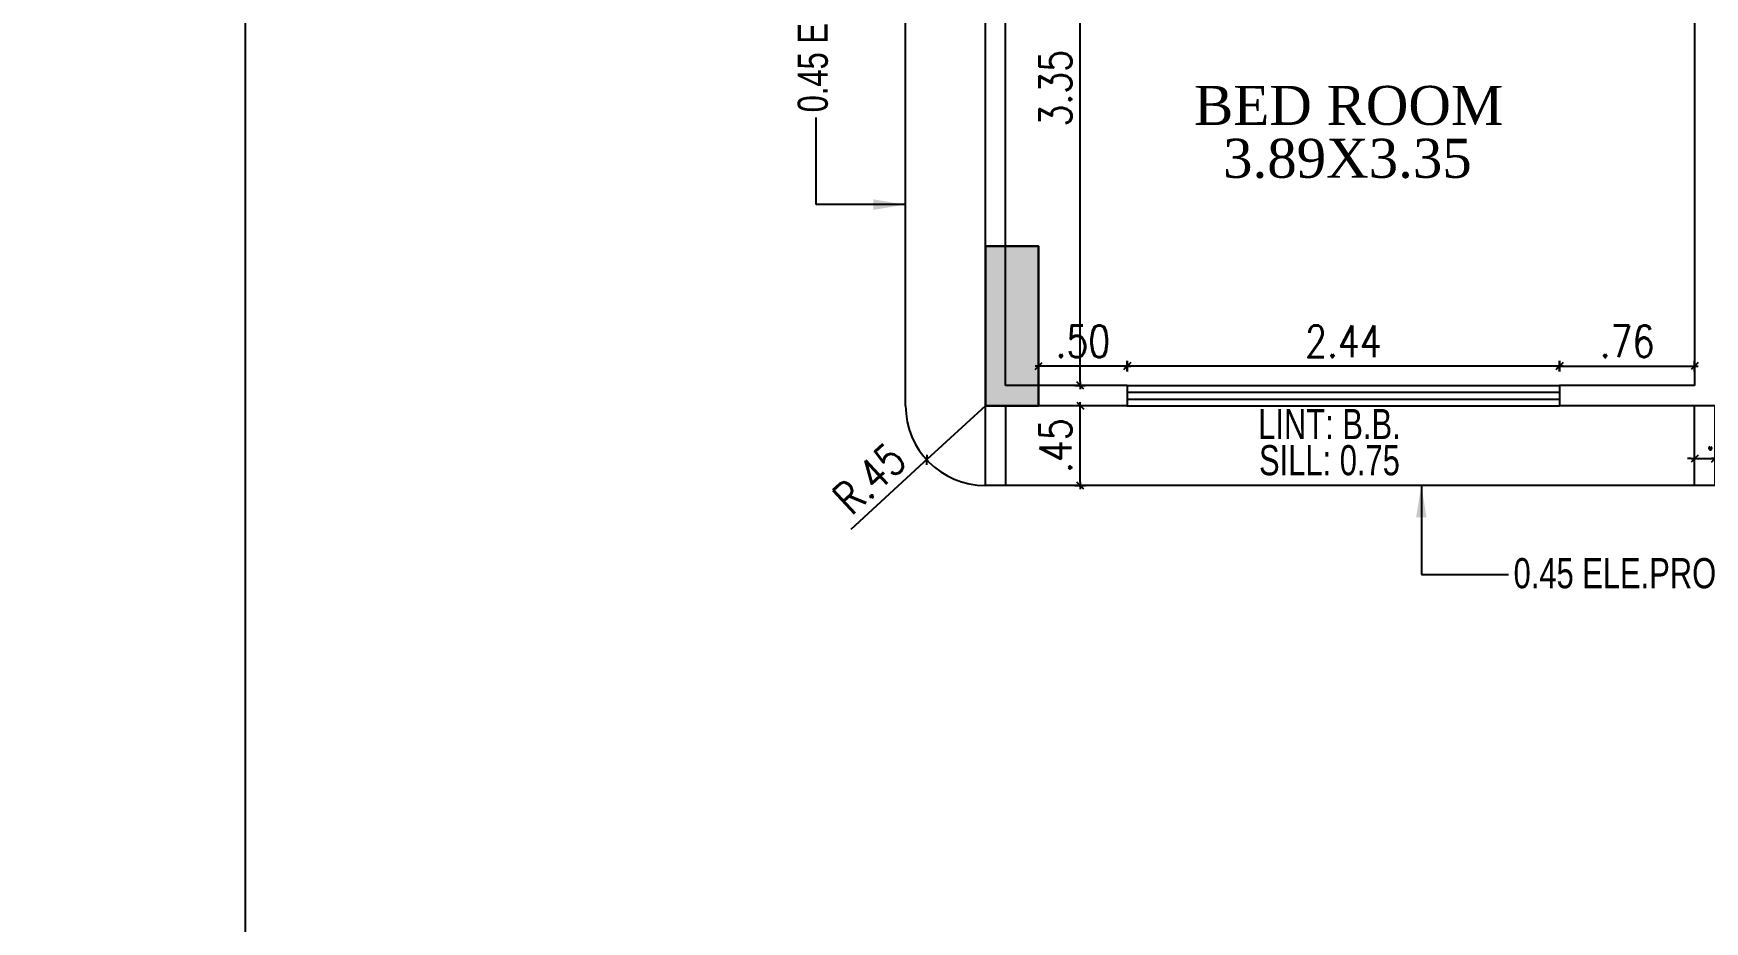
# Model space of a CAD drawing. Header units: inches. Extents: x 14235 to 14499, y 0 to 2549.
# Drawn here: x 14322.18 to 14331.6, y 2350.55 to 2355.56 of the extents above; entities that cross this region are included whole.
import ezdxf
from ezdxf.enums import TextEntityAlignment as Align

# ---------------------------------------------------------------- set-up
doc = ezdxf.new("R2010")
doc.units = ezdxf.units.IN
doc.header["$LTSCALE"] = 0.25
doc.header["$MEASUREMENT"] = 0
doc.header["$PDMODE"] = 35
for name, color, linetype in [('edges', 1, 'Continuous'), ('text-large', 7, 'Continuous'), ('wall', 7, 'Continuous'), ('windows', 106, 'Continuous'), ('WORK TEX', 6, 'Continuous'), ('WORKING DIM', 7, 'Continuous')]:
    doc.layers.add(name, color=color, linetype=linetype)
doc.layers.add('P-COL', color=7, linetype='Continuous', lineweight=30)
doc.layers.add('P-COLHAT', color=8, linetype='Continuous', lineweight=25)
doc.styles.add('ARIAL', font='TIMES_0.TTF')
doc.styles.add('ARL', font='swisscl_0.ttf')
doc.styles.add('romans', font='romans.shx', dxfattribs={"width": 0.8})
doc.dimstyles.new('121', dxfattribs={"dimscale": 0.1, "dimtxt": 1.8, "dimasz": 0.2, "dimexe": 0.03125, "dimexo": 0.25, "dimgap": 0.5, "dimtad": 1, "dimzin": 4, "dimdsep": 46, "dimtxsty": 'romans', "dimblk1": 'MINITICK', "dimblk2": 'MINITICK', "dimsah": 1, "dimcen": 1, "dimse1": 1, "dimse2": 1, "dimclrd": 252, "dimclre": 256, "dimclrt": 7, "dimadec": 3, "dimazin": 0, "dimtfac": 0.8, "dimtix": 1, "dimtmove": 2, "dimatfit": 3, "dimfxl": 0, "dimtolj": 1, "dimtzin": 3, "dimarcsym": 0})
doc.dimstyles.new('DFSGSG', dxfattribs={"dimtxt": 0.17, "dimasz": 0.18, "dimexe": 0.18, "dimexo": 0.0625, "dimgap": 0.09, "dimtad": 1, "dimzin": 0, "dimdsep": 46, "dimtxsty": 'ARIAL', "dimcen": 0.09, "dimse1": 1, "dimse2": 1, "dimaunit": 1, "dimadec": 0, "dimazin": 0, "dimtfac": 1, "dimtix": 1, "dimtofl": 0, "dimtmove": 0, "dimatfit": 3, "dimfxl": 0, "dimtolj": 1, "dimtzin": 0, "dimarcsym": 0})

# ---------------------------------------------------------------- blocks, each defined once
blk = doc.blocks.new('MINITICK')
at = {"color": 7}
for p, q in [((1, 1), (-1, -1)), ((-1, 0), (1, 0)), ((0, -1.5), (0, 1.5))]:
    blk.add_line(p, q, dxfattribs=at)
blk = doc.blocks.new('*D34')
at = {"layer": 'Defpoints', "color": 0, "transparency": 16777216}
for p in [(14374.9937, 2353.457), (14306.9044, 2353.007), (14374.6661, 2353.007)]:
    blk.add_point(p, dxfattribs=at)
at = {"layer": 'WORKING DIM', "color": 252, "lineweight": -2, "transparency": 16777216}
blk.add_line((14374.6661, 2353.437), (14374.6661, 2353.027), dxfattribs=at)
at = {"layer": 'WORKING DIM', "color": 252, "lineweight": -2, "transparency": 16777216, "xscale": 0.02, "yscale": 0.02, "zscale": 0.02}
for p, rotation in [((14374.6661, 2353.457), 90), ((14374.6661, 2353.007), 270)]:
    blk.add_blockref('MINITICK', p, dxfattribs=dict(at, rotation=rotation))
at = {"layer": 'WORKING DIM', "color": 7, "transparency": 16777216, "insert": (14374.5261, 2353.232), "char_height": 0.18, "attachment_point": 5, "rotation": 90, "style": 'romans'}
blk.add_mtext('\\A1;.45', dxfattribs=at)
blk = doc.blocks.new('B')
at = {"layer": 'P-COLHAT', "lineweight": 30}
blk.add_hatch(color=256, dxfattribs=at).paths.add_polyline_path([(-0.3, -23.6954), (0, -23.6954), (0, -24.5954), (-0.3, -24.5954)])
at = {"layer": 'P-COL'}
blk.add_lwpolyline([(-0.3, -23.6954), (0, -23.6954), (0, -24.5954), (-0.3, -24.5954)], close=True, dxfattribs=at)
blk = doc.blocks.new('*D625')
at = {"layer": 'Defpoints', "color": 0, "transparency": 16777216}
for p in [(14331.548, 2353.6807), (14330.7858, 2353.5713), (14331.548, 2353.5713)]:
    blk.add_point(p, dxfattribs=at)
at = {"layer": 'WORKING DIM', "color": 252, "lineweight": -2, "transparency": 16777216}
blk.add_line((14330.8058, 2353.6807), (14331.528, 2353.6807), dxfattribs=at)
at = {"layer": 'WORKING DIM', "color": 252, "lineweight": -2, "transparency": 16777216, "xscale": 0.02, "yscale": 0.02, "zscale": 0.02, "rotation": 180}
blk.add_blockref('MINITICK', (14330.7858, 2353.6807), dxfattribs=at)
at = {"layer": 'WORKING DIM', "color": 252, "lineweight": -2, "transparency": 16777216, "xscale": 0.02, "yscale": 0.02, "zscale": 0.02}
blk.add_blockref('MINITICK', (14331.548, 2353.6807), dxfattribs=at)
at = {"layer": 'WORKING DIM', "color": 7, "transparency": 16777216, "insert": (14331.1669, 2353.8207), "char_height": 0.18, "attachment_point": 5, "style": 'romans'}
blk.add_mtext('\\A1;.76', dxfattribs=at)
blk = doc.blocks.new('*D626')
at = {"layer": 'Defpoints', "color": 0, "transparency": 16777216}
for p in [(14328.3468, 2353.6807), (14328.3468, 2353.5713), (14330.7858, 2353.5713)]:
    blk.add_point(p, dxfattribs=at)
at = {"layer": 'WORKING DIM', "color": 252, "lineweight": -2, "transparency": 16777216}
blk.add_line((14330.7658, 2353.6807), (14328.3668, 2353.6807), dxfattribs=at)
at = {"layer": 'WORKING DIM', "color": 252, "lineweight": -2, "transparency": 16777216, "xscale": 0.02, "yscale": 0.02, "zscale": 0.02, "rotation": 180}
blk.add_blockref('MINITICK', (14328.3468, 2353.6807), dxfattribs=at)
at = {"layer": 'WORKING DIM', "color": 252, "lineweight": -2, "transparency": 16777216, "xscale": 0.02, "yscale": 0.02, "zscale": 0.02}
blk.add_blockref('MINITICK', (14330.7858, 2353.6807), dxfattribs=at)
at = {"layer": 'WORKING DIM', "color": 7, "transparency": 16777216, "insert": (14329.5663, 2353.8207), "char_height": 0.18, "attachment_point": 5, "style": 'romans'}
blk.add_mtext('\\A1;2.44', dxfattribs=at)
blk = doc.blocks.new('*D627')
at = {"layer": 'Defpoints', "color": 0, "transparency": 16777216}
for p in [(14327.8465, 2353.6807), (14327.8465, 2353.5713), (14328.3468, 2353.5713)]:
    blk.add_point(p, dxfattribs=at)
at = {"layer": 'WORKING DIM', "color": 252, "lineweight": -2, "transparency": 16777216}
blk.add_line((14328.3268, 2353.6807), (14327.8665, 2353.6807), dxfattribs=at)
at = {"layer": 'WORKING DIM', "color": 252, "lineweight": -2, "transparency": 16777216, "xscale": 0.02, "yscale": 0.02, "zscale": 0.02, "rotation": 180}
blk.add_blockref('MINITICK', (14327.8465, 2353.6807), dxfattribs=at)
at = {"layer": 'WORKING DIM', "color": 252, "lineweight": -2, "transparency": 16777216, "xscale": 0.02, "yscale": 0.02, "zscale": 0.02}
blk.add_blockref('MINITICK', (14328.3468, 2353.6807), dxfattribs=at)
at = {"layer": 'WORKING DIM', "color": 7, "transparency": 16777216, "insert": (14328.0966, 2353.8207), "char_height": 0.18, "attachment_point": 5, "style": 'romans'}
blk.add_mtext('\\A1;.50', dxfattribs=at)
blk = doc.blocks.new('*D628')
at = {"layer": 'Defpoints', "color": 0, "transparency": 16777216}
for p in [(14328.0038, 2356.925), (14328.0821, 2356.925), (14328.0038, 2353.5713)]:
    blk.add_point(p, dxfattribs=at)
at = {"layer": 'WORKING DIM', "color": 252, "lineweight": -2, "transparency": 16777216}
blk.add_line((14328.0821, 2353.5913), (14328.0821, 2356.905), dxfattribs=at)
at = {"layer": 'WORKING DIM', "color": 252, "lineweight": -2, "transparency": 16777216, "xscale": 0.02, "yscale": 0.02, "zscale": 0.02}
for p, rotation in [((14328.0821, 2356.925), 90), ((14328.0821, 2353.5713), 270)]:
    blk.add_blockref('MINITICK', p, dxfattribs=dict(at, rotation=rotation))
at = {"layer": 'WORKING DIM', "color": 7, "transparency": 16777216, "insert": (14327.9421, 2355.2481), "char_height": 0.18, "attachment_point": 5, "rotation": 90, "style": 'romans'}
blk.add_mtext('\\A1;3.35', dxfattribs=at)
blk = doc.blocks.new('*D663')
at = {"layer": 'Defpoints', "color": 0, "transparency": 16777216}
for p in [(14327.6608, 2353.457), (14328.0821, 2353.457), (14327.6608, 2353.007)]:
    blk.add_point(p, dxfattribs=at)
at = {"layer": 'WORKING DIM', "color": 252, "lineweight": -2, "transparency": 16777216}
blk.add_line((14328.0821, 2353.027), (14328.0821, 2353.437), dxfattribs=at)
at = {"layer": 'WORKING DIM', "color": 252, "lineweight": -2, "transparency": 16777216, "xscale": 0.02, "yscale": 0.02, "zscale": 0.02}
for p, rotation in [((14328.0821, 2353.457), 90), ((14328.0821, 2353.007), 270)]:
    blk.add_blockref('MINITICK', p, dxfattribs=dict(at, rotation=rotation))
at = {"layer": 'WORKING DIM', "color": 7, "transparency": 16777216, "insert": (14327.9421, 2353.232), "char_height": 0.18, "attachment_point": 5, "rotation": 90, "style": 'romans'}
blk.add_mtext('\\A1;.45', dxfattribs=at)
blk = doc.blocks.new('*D463')
at = {"layer": 'Defpoints', "color": 0, "transparency": 16777216}
for p in [(14327.5465, 2353.457), (14327.2149, 2353.1527)]:
    blk.add_point(p, dxfattribs=at)
at = {"layer": 'WORKING DIM', "color": 252, "lineweight": -2, "transparency": 16777216}
for p, q in [((14327.5465, 2353.457), (14327.2149, 2353.1527)), ((14326.7884, 2352.7613), (14327.2002, 2353.1392))]:
    blk.add_line(p, q, dxfattribs=at)
at = {"layer": 'WORKING DIM', "color": 252, "lineweight": -2, "transparency": 16777216, "xscale": 0.02, "yscale": 0.02, "zscale": 0.02, "rotation": 42.54261670138096}
blk.add_blockref('MINITICK', (14327.2149, 2353.1527), dxfattribs=at)
at = {"layer": 'WORKING DIM', "color": 7, "transparency": 16777216, "insert": (14326.8923, 2353.0467), "char_height": 0.18, "attachment_point": 5, "rotation": 42.54262, "style": 'romans'}
blk.add_mtext('\\A1;R.45', dxfattribs=at)
blk = doc.blocks.new('*D469')
at = {"layer": 'Defpoints', "color": 0, "transparency": 16777216}
for p in [(14331.548, 2353.1355), (14331.6623, 2353.159), (14331.6623, 2353.1355)]:
    blk.add_point(p, dxfattribs=at)
at = {"layer": 'WORKING DIM', "color": 252, "lineweight": -2, "transparency": 16777216}
for p, q in [((14331.528, 2353.159), (14331.508, 2353.159)), ((14331.548, 2353.159), (14331.6623, 2353.159)), ((14331.6823, 2353.159), (14331.7023, 2353.159))]:
    blk.add_line(p, q, dxfattribs=at)
at = {"layer": 'WORKING DIM', "color": 252, "lineweight": -2, "transparency": 16777216, "xscale": 0.02, "yscale": 0.02, "zscale": 0.02}
blk.add_blockref('MINITICK', (14331.548, 2353.159), dxfattribs=at)
at = {"layer": 'WORKING DIM', "color": 252, "lineweight": -2, "transparency": 16777216, "xscale": 0.02, "yscale": 0.02, "zscale": 0.02, "rotation": 180}
blk.add_blockref('MINITICK', (14331.6623, 2353.159), dxfattribs=at)
at = {"layer": 'WORKING DIM', "color": 7, "transparency": 16777216, "insert": (14331.822, 2353.299), "char_height": 0.18, "attachment_point": 5, "style": 'romans'}
blk.add_mtext('\\A1;.115', dxfattribs=at)

msp = doc.modelspace()

# ---------------------------------------------------------------- linework, layer by layer
at = {"layer": 'edges', "ltscale": 0.4}
for p, q in [((14327.0965, 2353.457), (14327.0965, 2364.4018)), ((14349.3834, 2353.007), (14327.5465, 2353.007))]:
    msp.add_line(p, q, dxfattribs=at)
for points in [[(14327.6608, 2353.457), (14327.6608, 2353.007), (14327.5465, 2353.007), (14327.5465, 2353.457)], [(14331.6623, 2353.457), (14331.6623, 2353.007), (14331.548, 2353.007), (14331.548, 2353.457)]]:
    msp.add_lwpolyline(points, dxfattribs=at)
msp.add_arc((14327.5465, 2353.457), 0.45, 180, 270, dxfattribs=at)
at = {"layer": 'wall'}
for p, q in [((14327.5465, 2353.457), (14327.5465, 2357.6179)), ((14331.548, 2357.4966), (14331.548, 2353.5713)), ((14327.6608, 2353.5713), (14327.6608, 2356.925)), ((14328.3468, 2353.5713), (14327.6608, 2353.5713)), ((14328.3468, 2353.5713), (14328.3468, 2353.457)), ((14331.548, 2353.5713), (14330.7858, 2353.5713)), ((14330.7858, 2353.5713), (14330.7858, 2353.457)), ((14328.3468, 2353.457), (14327.5465, 2353.457)), ((14332.0434, 2353.457), (14330.7858, 2353.457))]:
    msp.add_line(p, q, dxfattribs=at)
msp.add_lwpolyline([(14352.0889, 2384.0929), (14323.3706, 2384.0929), (14323.3706, 2343.4811), (14352.0889, 2343.4811)], close=True, dxfattribs=at)
at = {"layer": 'windows'}
for p, q in [((14328.3468, 2353.5713), (14330.7858, 2353.5713)), ((14328.3468, 2353.5332), (14330.7858, 2353.5332)), ((14328.3468, 2353.4951), (14330.7858, 2353.4951)), ((14328.3468, 2353.457), (14330.7858, 2353.457))]:
    msp.add_line(p, q, dxfattribs=at)

# ---------------------------------------------------------------- block references
at = {"layer": 'P-COL'}
msp.add_blockref('B', (14327.8465, 2378.0524), dxfattribs=at)

# ---------------------------------------------------------------- texts
at = {"layer": 'text-large', "style": 'ARIAL'}
for s, p in [('BED ROOM', (14329.5961, 2355.1516)), ('3.89X3.35', (14329.5891, 2354.8531))]:
    msp.add_text(s, height=0.22, dxfattribs=at).set_placement(p, align=Align.MIDDLE_CENTER)
at = {"layer": 'WORK TEX', "style": 'ARL'}
msp.add_text('0.45 ELE.PROJ. @ B.B.', height=0.17, rotation=90, dxfattribs=at).set_placement((14326.5725, 2356.0527), align=Align.MIDDLE_CENTER)
for s, p in [('LINT: B.B.', (14329.4877, 2353.3538)), ('SILL: 0.75', (14329.4877, 2353.15)), ('0.45 ELE.PROJ. @ B.B.', (14331.4673, 2352.5127))]:
    msp.add_text(s, height=0.17, dxfattribs=at).set_placement(p, align=Align.MIDDLE_CENTER)

# ---------------------------------------------------------------- dimensions: what is measured, and where the dimension line sits
at = {"layer": 'WORKING DIM'}
for base, p1, p2, picture, middle in [((14328.0821, 2356.925), (14328.0038, 2353.5713), (14328.0038, 2356.925), '*D628', (14327.9421, 2355.2481)), ((14374.6661, 2353.007), (14374.9937, 2353.457), (14306.9044, 2353.007), '*D34', (14374.5261, 2353.232)), ((14328.0821, 2353.457), (14327.6608, 2353.007), (14327.6608, 2353.457), '*D663', (14327.9421, 2353.232))]:
    dim = msp.add_linear_dim(base=base, p1=p1, p2=p2, angle=90, dimstyle='121', override={"dimfxl": 0.18, "dimfxlon": 1}, dxfattribs=at)
    dim.commit()
    dim.dimension.update_dxf_attribs({"geometry": picture, "text_midpoint": middle})
for base, p1, p2, picture, middle in [((14327.8465, 2353.6807), (14328.3468, 2353.5713), (14327.8465, 2353.5713), '*D627', (14328.0966, 2353.8207)), ((14328.3468, 2353.6807), (14330.7858, 2353.5713), (14328.3468, 2353.5713), '*D626', (14329.5663, 2353.8207)), ((14331.548, 2353.6807), (14330.7858, 2353.5713), (14331.548, 2353.5713), '*D625', (14331.1669, 2353.8207))]:
    dim = msp.add_linear_dim(base=base, p1=p1, p2=p2, dimstyle='121', override={"dimfxl": 0.18, "dimfxlon": 1}, dxfattribs=at)
    dim.commit()
    dim.dimension.update_dxf_attribs({"geometry": picture, "text_midpoint": middle})
dim = msp.add_radius_dim(center=(14327.5465, 2353.457), mpoint=(14327.2149, 2353.1527), dimstyle='121', override={"dimfxl": 0.18, "dimfxlon": 1}, dxfattribs=at)
dim.commit()
dim.dimension.update_dxf_attribs({"geometry": '*D463', "text_midpoint": (14326.8923, 2353.0467)})
dim = msp.add_linear_dim(base=(14331.6623, 2353.159), p1=(14331.548, 2353.1355), p2=(14331.6623, 2353.1355), text='.115', dimstyle='121', override={"dimfxl": 0.18, "dimfxlon": 1}, dxfattribs=at)
dim.commit()
dim.dimension.update_dxf_attribs({"geometry": '*D469', "text_midpoint": (14331.822, 2353.299), "dimtype": 160})

# ---------------------------------------------------------------- leaders
at = {"layer": 'wall'}
for points in [[(14327.0945, 2354.5914), (14326.5923, 2354.5914), (14326.5923, 2355.0822)], [(14330.0061, 2353.007), (14330.0061, 2352.5048), (14330.4969, 2352.5048)]]:
    msp.add_leader(points, dimstyle='DFSGSG', override={"dimgap": 0.09, "dimtad": 0, "dimarcsym": 1}, dxfattribs=at)

doc.saveas('drawing.dxf')
